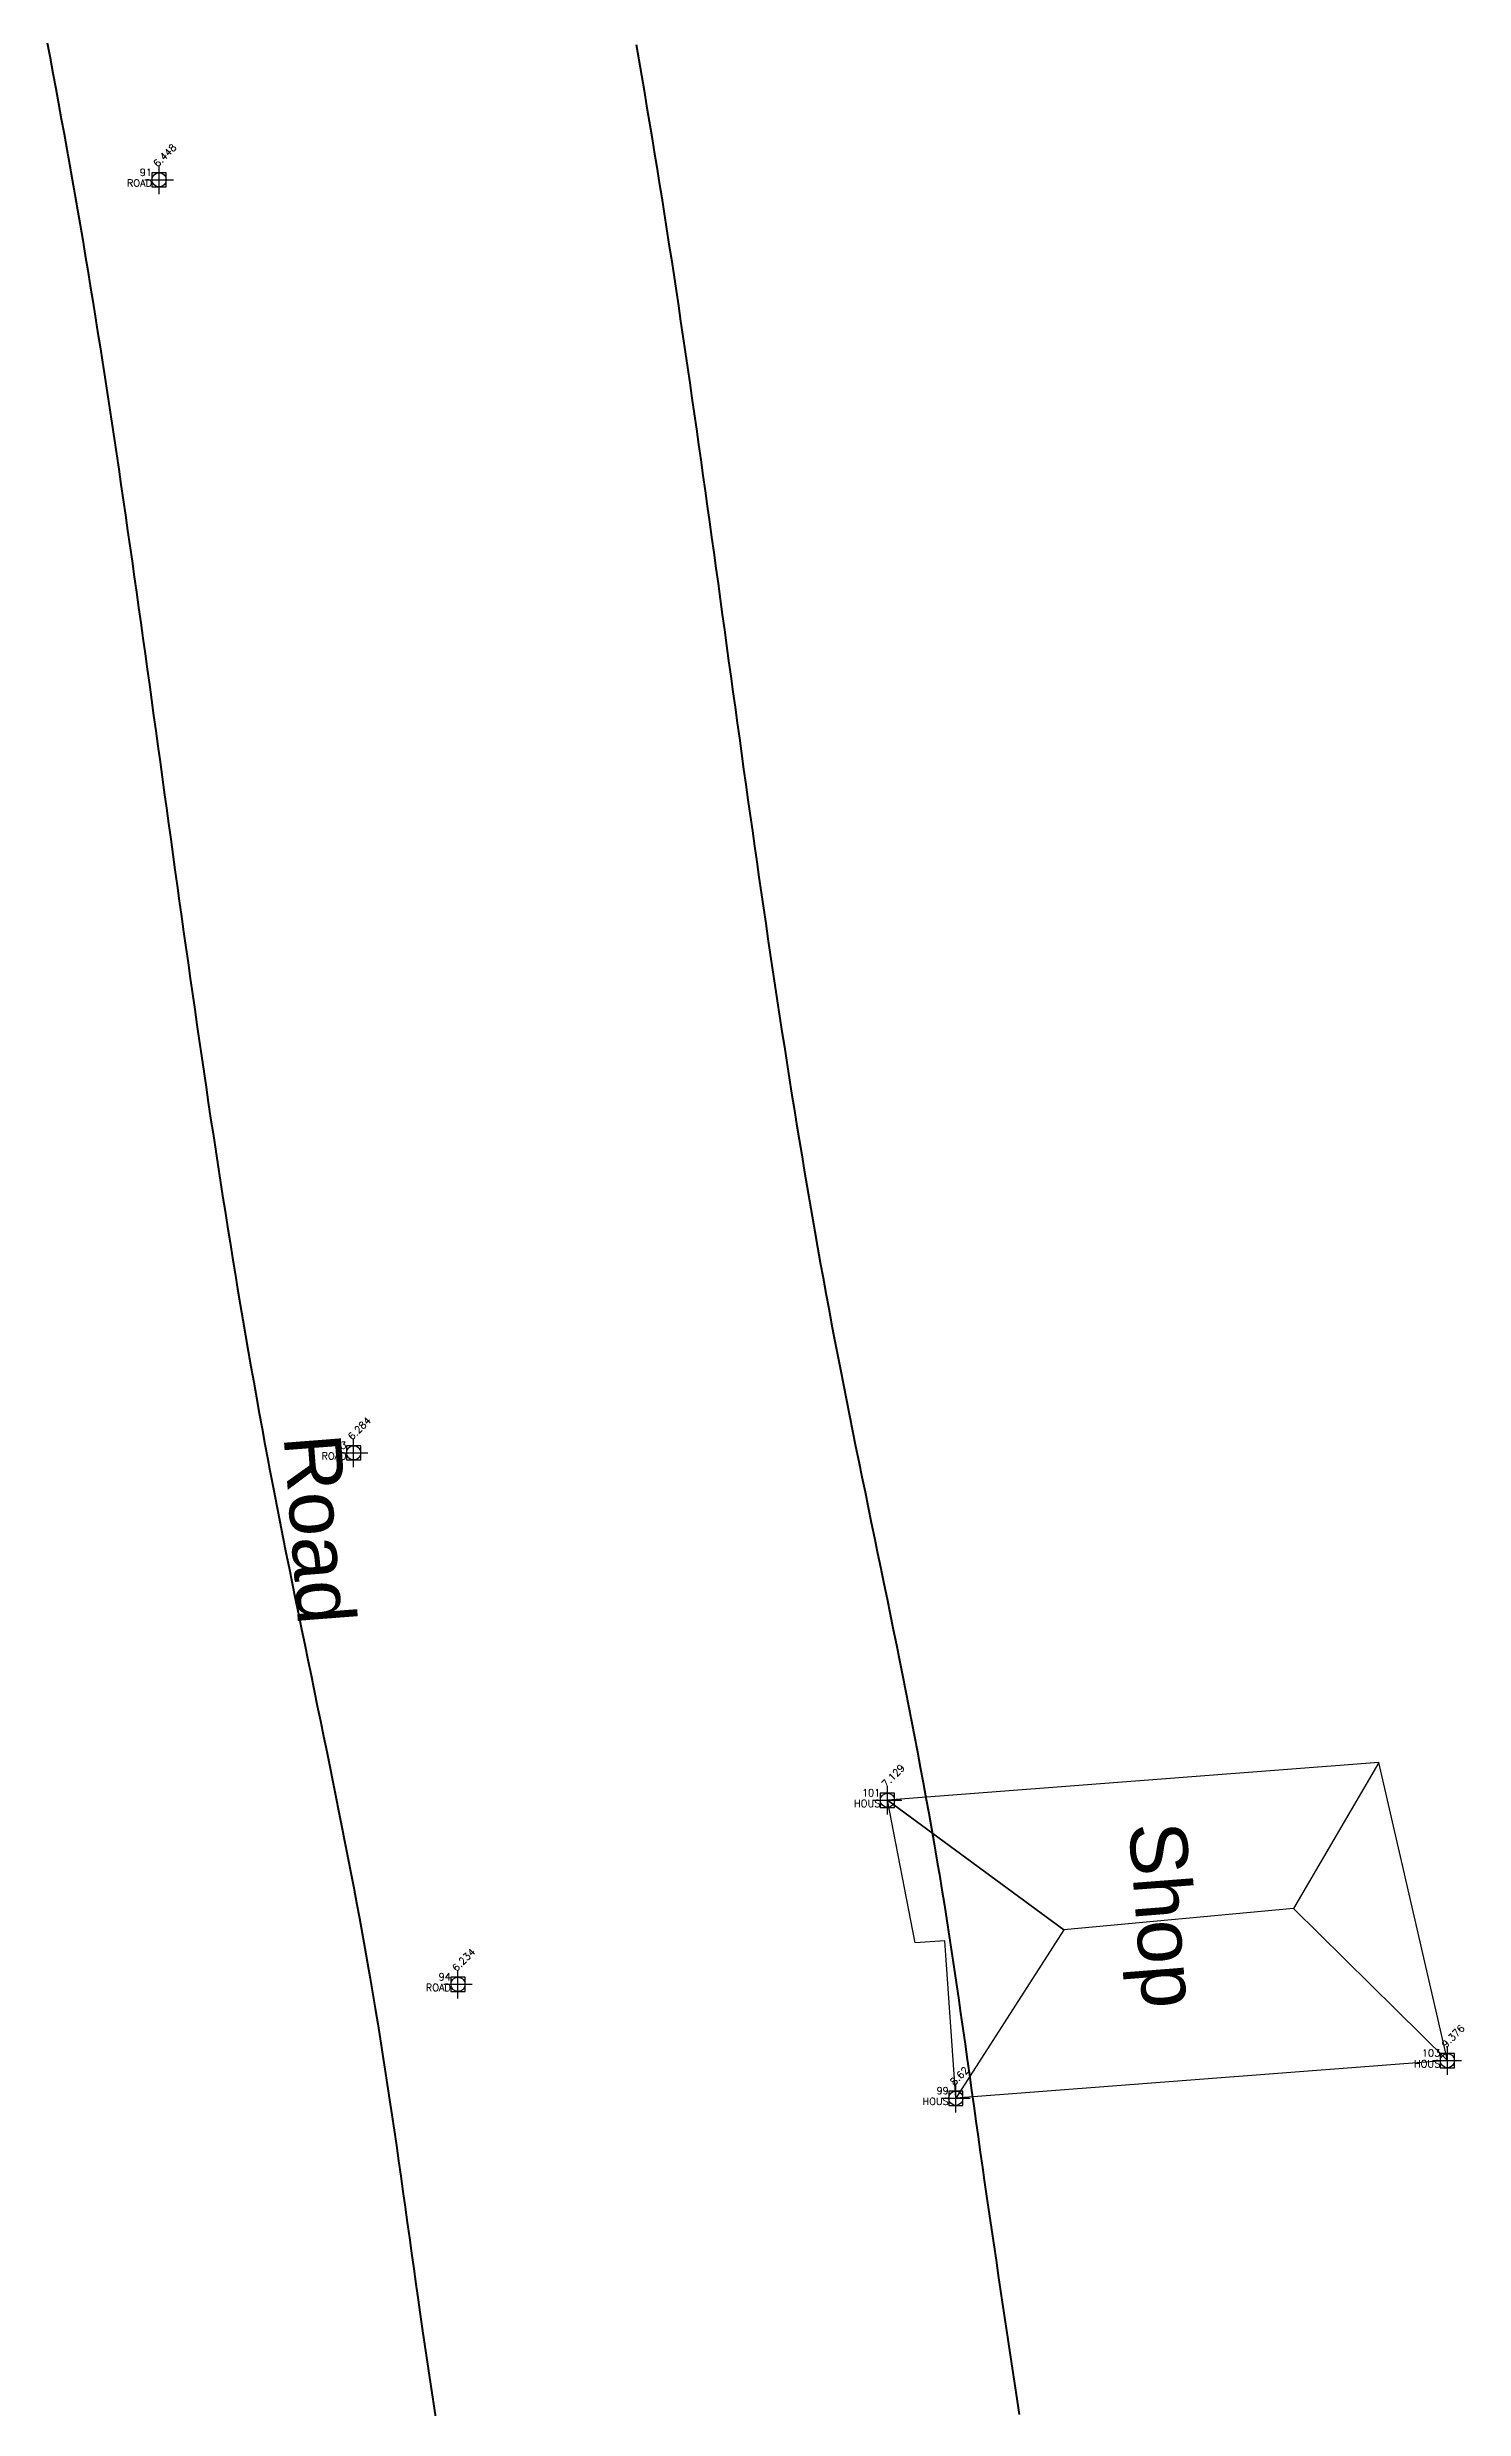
# Model space of a CAD drawing. Header units: millimetres. Extents: x 236733 to 237115, y 2579638 to 2580090.
# Drawn here: x 236939.3 to 236989, y 2579869.6 to 2579952.5 of the extents above; entities that cross this region are included whole.
import ezdxf
from ezdxf.enums import TextEntityAlignment as Align

# ---------------------------------------------------------------- set-up
doc = ezdxf.new("R2010")
doc.units = ezdxf.units.MM
doc.header["$MEASUREMENT"] = 0
doc.header["$PDMODE"] = 98
doc.header["$PDSIZE"] = 0.5
for name, color, linetype in [('Boundary', 6, 'Continuous'), ('Points', 7, 'Continuous'), ('Points-ELV', 6, 'Continuous'), ('Points-NUM', 4, 'Continuous'), ('Points-TXT', 3, 'Continuous'), ('Spot_Height', 7, 'Continuous')]:
    doc.layers.add(name, color=color, linetype=linetype)
doc.styles.add('romans', font='romans.shx')
doc.styles.get("Standard").update_dxf_attribs({"font": 'arial.ttf'})

# ---------------------------------------------------------------- blocks, each defined once
blk = doc.blocks.new('POINTS')
at = {"layer": 'Points'}
blk.add_line((0, 0), (0, 0), dxfattribs=at)
blk.add_point((0, 0), dxfattribs=at)
at = {"layer": 'Points-ELV', "style": 'romans'}
blk.add_attdef('ELEV', text='', height=1, rotation=45, dxfattribs=at).set_placement((0, 0), align=Align.BOTTOM_LEFT)
at = {"layer": 'Points-NUM', "style": 'romans'}
blk.add_attdef('PTNUM', text='', height=1, dxfattribs=at).set_placement((0, 0), align=Align.BOTTOM_RIGHT)
at = {"layer": 'Points-TXT', "style": 'romans'}
blk.add_attdef('DESC', text='', height=1, dxfattribs=at).set_placement((0, 0), align=Align.BOTTOM_RIGHT)

msp = doc.modelspace()

# ---------------------------------------------------------------- linework, layer by layer
at = {"layer": 'Boundary', "lineweight": 40}
for points in [[(236939.2934, 2579952.6079), (236939.3934, 2579952.074), (236939.4928, 2579951.5403), (236939.5915, 2579951.0084), (236939.6897, 2579950.4754), (236939.7873, 2579949.9427), (236939.8842, 2579949.4101), (236939.9802, 2579948.8778), (236940.0754, 2579948.3457), (236940.1697, 2579947.8137), (236940.2626, 2579947.2837), (236940.3552, 2579946.7499), (236940.4465, 2579946.2176), (236940.5368, 2579945.6849), (236940.6263, 2579945.1519), (236940.7149, 2579944.6185), (236940.8027, 2579944.0848), (236940.8897, 2579943.5507), (236940.9758, 2579943.0163), (236941.0612, 2579942.4816), (236941.1459, 2579941.9465), (236941.2298, 2579941.4111), (236941.3131, 2579940.8754), (236941.3957, 2579940.3394), (236941.4777, 2579939.8031), (236941.5591, 2579939.2664), (236941.6399, 2579938.7295), (236941.7201, 2579938.1923), (236941.8, 2579937.6534), (236941.8792, 2579937.1157), (236941.9579, 2579936.5778), (236942.0362, 2579936.0395), (236942.1141, 2579935.5011), (236942.1916, 2579934.9623), (236942.2687, 2579934.4233), (236942.3454, 2579933.8841), (236942.4219, 2579933.3446), (236942.498, 2579932.8049), (236942.5739, 2579932.265), (236942.6496, 2579931.7249), (236942.725, 2579931.1845), (236942.8003, 2579930.6439), (236942.8754, 2579930.1031), (236942.9504, 2579929.5622), (236943.0253, 2579929.021), (236943.1001, 2579928.4796), (236943.1749, 2579927.9381), (236943.2496, 2579927.3964), (236943.3244, 2579926.8545), (236943.3992, 2579926.3124), (236943.474, 2579925.7702), (236943.549, 2579925.2278), (236943.624, 2579924.6853), (236943.6992, 2579924.1426), (236943.7746, 2579923.5998), (236943.8501, 2579923.0569), (236943.9259, 2579922.5138), (236944.0019, 2579921.9706), (236944.0782, 2579921.4273), (236944.1548, 2579920.8839), (236944.2318, 2579920.3404), (236944.3091, 2579919.7968), (236944.3868, 2579919.2531), (236944.4649, 2579918.7093), (236944.5434, 2579918.1654), (236944.6224, 2579917.6214), (236944.7019, 2579917.0774), (236944.7819, 2579916.5333), (236944.8627, 2579915.9876), (236944.9439, 2579915.4433), (236945.0256, 2579914.899), (236945.108, 2579914.3546), (236945.1911, 2579913.8102), (236945.2748, 2579913.2658), (236945.3593, 2579912.7213), (236945.4445, 2579912.1768), (236945.5304, 2579911.6323), (236945.6172, 2579911.0877), (236945.7048, 2579910.5432), (236945.7932, 2579909.9987), (236945.8825, 2579909.4542), (236945.9727, 2579908.9097), (236946.0639, 2579908.3652), (236946.156, 2579907.8207), (236946.2491, 2579907.2763), (236946.3432, 2579906.7319), (236946.4384, 2579906.1875), (236946.5346, 2579905.6432), (236946.6319, 2579905.0989), (236946.7304, 2579904.5547), (236946.83, 2579904.0106), (236946.9308, 2579903.4665), (236947.0327, 2579902.9232), (236947.094, 2579902.5996), (236947.2403, 2579901.8362), (236947.3458, 2579901.293), (236947.4521, 2579900.7511), (236947.5592, 2579900.2099), (236947.667, 2579899.6693), (236947.7755, 2579899.1293), (236947.8845, 2579898.59), (236947.9937, 2579898.0526), (236948.1036, 2579897.5142), (236948.2138, 2579896.9763), (236948.3242, 2579896.439), (236948.4347, 2579895.9023), (236948.5452, 2579895.3661), (236948.6556, 2579894.8303), (236948.7658, 2579894.2951), (236948.8758, 2579893.7603), (236948.9854, 2579893.2259), (236949.0947, 2579892.692), (236949.2033, 2579892.1586), (236949.3111, 2579891.6271), (236949.4184, 2579891.0947), (236949.525, 2579890.5626), (236949.6307, 2579890.0309), (236949.7354, 2579889.4995), (236949.8391, 2579888.9685), (236949.9417, 2579888.4378), (236950.043, 2579887.9073), (236950.1431, 2579887.3772), (236950.2418, 2579886.8473), (236950.339, 2579886.3176), (236950.4346, 2579885.7882), (236950.5286, 2579885.259), (236950.6208, 2579884.7309), (236950.7408, 2579884.0267), (236950.7999, 2579883.673), (236950.887, 2579883.1424), (236950.9725, 2579882.6116), (236951.0565, 2579882.0799), (236951.1392, 2579881.5473), (236951.2208, 2579881.0138), (236951.3013, 2579880.4795), (236951.3808, 2579879.9442), (236951.4595, 2579879.4081), (236951.5375, 2579878.8713), (236951.6149, 2579878.3336), (236951.692, 2579877.7939), (236951.7684, 2579877.255), (236951.8447, 2579876.7154), (236951.9209, 2579876.1751), (236951.997, 2579875.6341), (236952.0733, 2579875.0924), (236952.1498, 2579874.5501), (236952.2267, 2579874.0071), (236952.304, 2579873.4636), (236952.367, 2579873.0236), (236952.4608, 2579872.3736), (236952.5398, 2579871.8308), (236952.6194, 2579871.2871), (236952.6994, 2579870.7437), (236952.7797, 2579870.2008), (236952.8603, 2579869.6582), (236952.9411, 2579869.116)], [(236959.9461, 2579952.5454), (236960.04, 2579952.01), (236960.1335, 2579951.4707), (236960.2257, 2579950.933), (236960.317, 2579950.3951), (236960.4073, 2579949.857), (236960.4968, 2579949.3187), (236960.5853, 2579948.7802), (236960.673, 2579948.2415), (236960.7599, 2579947.7026), (236960.846, 2579947.1635), (236960.9313, 2579946.6243), (236961.0159, 2579946.0849), (236961.0998, 2579945.5453), (236961.183, 2579945.0055), (236961.2655, 2579944.4656), (236961.3474, 2579943.9255), (236961.4287, 2579943.3853), (236961.5094, 2579942.845), (236961.5896, 2579942.3045), (236961.6692, 2579941.7639), (236961.7483, 2579941.2232), (236961.827, 2579940.6823), (236961.9052, 2579940.1414), (236961.983, 2579939.6003), (236962.0604, 2579939.0591), (236962.1375, 2579938.5179), (236962.2142, 2579937.9765), (236962.2906, 2579937.4351), (236962.3667, 2579936.8936), (236962.4426, 2579936.352), (236962.5182, 2579935.8104), (236962.5936, 2579935.2687), (236962.6689, 2579934.7269), (236962.744, 2579934.1851), (236962.819, 2579933.6432), (236962.8939, 2579933.1013), (236962.9687, 2579932.5594), (236963.0435, 2579932.0174), (236963.1182, 2579931.4754), (236963.193, 2579930.9334), (236963.2678, 2579930.3914), (236963.3427, 2579929.8494), (236963.4177, 2579929.3074), (236963.4928, 2579928.7654), (236963.5681, 2579928.2234), (236963.6435, 2579927.6814), (236963.7191, 2579927.1394), (236963.795, 2579926.5975), (236963.8711, 2579926.0556), (236963.9475, 2579925.5137), (236964.0242, 2579924.9719), (236964.1012, 2579924.4301), (236964.1786, 2579923.8884), (236964.2564, 2579923.3467), (236964.3346, 2579922.8051), (236964.4133, 2579922.2636), (236964.4924, 2579921.7222), (236964.572, 2579921.1808), (236964.6521, 2579920.6395), (236964.7328, 2579920.0984), (236964.8141, 2579919.5573), (236964.896, 2579919.0163), (236964.9785, 2579918.4754), (236965.0617, 2579917.9347), (236965.1455, 2579917.3941), (236965.2301, 2579916.8536), (236965.3154, 2579916.3132), (236965.4015, 2579915.7729), (236965.4883, 2579915.2329), (236965.576, 2579914.6929), (236965.6645, 2579914.1531), (236965.7539, 2579913.6135), (236965.8443, 2579913.0741), (236965.9355, 2579912.5348), (236966.0277, 2579911.9957), (236966.1209, 2579911.4567), (236966.215, 2579910.918), (236966.3103, 2579910.3794), (236966.4065, 2579909.8411), (236966.5039, 2579909.3029), (236966.6024, 2579908.765), (236966.702, 2579908.2273), (236966.8028, 2579907.6898), (236966.863, 2579907.372), (236967.008, 2579906.6155), (236967.1122, 2579906.0786), (236967.2175, 2579905.542), (236967.3237, 2579905.0055), (236967.4306, 2579904.4692), (236967.5384, 2579903.933), (236967.6467, 2579903.397), (236967.7556, 2579902.861), (236967.865, 2579902.3252), (236967.9748, 2579901.7894), (236968.0848, 2579901.2537), (236968.1951, 2579900.7181), (236968.3054, 2579900.1825), (236968.4158, 2579899.6468), (236968.5261, 2579899.1112), (236968.6363, 2579898.5756), (236968.7462, 2579898.04), (236968.8558, 2579897.5043), (236968.9649, 2579896.9685), (236969.0736, 2579896.4326), (236969.1816, 2579895.8967), (236969.289, 2579895.3606), (236969.3956, 2579894.8244), (236969.5013, 2579894.2881), (236969.6061, 2579893.7516), (236969.7098, 2579893.2149), (236969.8124, 2579892.678), (236969.9137, 2579892.1409), (236970.0138, 2579891.6036), (236970.1124, 2579891.0661), (236970.2096, 2579890.5283), (236970.3052, 2579889.9902), (236970.3991, 2579889.4518), (236970.521, 2579888.737), (236970.5816, 2579888.3741), (236970.6702, 2579887.8348), (236970.757, 2579887.2952), (236970.8424, 2579886.7554), (236970.9263, 2579886.2152), (236971.0089, 2579885.6749), (236971.0903, 2579885.1343), (236971.1706, 2579884.5935), (236971.25, 2579884.0526), (236971.3286, 2579883.5116), (236971.4065, 2579882.9704), (236971.4838, 2579882.4291), (236971.5607, 2579881.8877), (236971.6372, 2579881.3462), (236971.7135, 2579880.8047), (236971.7897, 2579880.2632), (236971.866, 2579879.7217), (236971.9424, 2579879.1802), (236972.019, 2579878.6387), (236972.0961, 2579878.0973), (236972.1585, 2579877.6615), (236972.2518, 2579877.0148), (236972.3305, 2579876.4736), (236972.4097, 2579875.9326), (236972.4894, 2579875.3916), (236972.5694, 2579874.8507), (236972.6497, 2579874.3099), (236972.7303, 2579873.7692), (236972.8111, 2579873.2286), (236972.892, 2579872.688), (236972.9731, 2579872.1474), (236973.0189, 2579871.842), (236973.1352, 2579871.0665), (236973.2162, 2579870.5261), (236973.297, 2579869.9856), (236973.3775, 2579869.445)]]:
    msp.add_lwpolyline(points, dxfattribs=at)
at = {"layer": 'Boundary'}
for points in [[(236986.001, 2579892.299), (236968.762, 2579890.979)], [(236988.4, 2579881.851), (236986.001, 2579892.299)], [(236971.161, 2579880.531), (236970.7727, 2579886.0539), (236969.7283, 2579885.9804), (236968.762, 2579890.979)], [(236988.4, 2579881.851), (236971.161, 2579880.531)]]:
    msp.add_lwpolyline(points, dxfattribs=at)
at = {"layer": 'Points-TXT'}
msp.add_lwpolyline([(236986.001, 2579892.299), (236983.0087, 2579887.184), (236988.4, 2579881.851), (236983.0087, 2579887.184), (236974.9492, 2579886.4415), (236968.762, 2579890.979), (236974.9492, 2579886.4415), (236971.161, 2579880.531)], dxfattribs=at)

# ---------------------------------------------------------------- block references
at = {"layer": 'Points', "linetype": 'Continuous'}
ref = msp.add_blockref('POINTS', (236943.218, 2579947.799, 6.448), dxfattribs=at)
ref.add_attrib('PTNUM', '91', dxfattribs={"layer": 'Points-NUM', "height": 0.25, "style": 'romans'}).set_placement((236942.968, 2579947.8615, 6.448), align=Align.BOTTOM_RIGHT)
ref.add_attrib('DESC', 'ROAD', dxfattribs={"layer": 'Points-TXT', "height": 0.25, "style": 'romans'}).set_placement((236942.968, 2579947.4865, 6.448), align=Align.BOTTOM_RIGHT)
ref.add_attrib('ELEV', '6.448', dxfattribs={"layer": 'Points-ELV', "height": 0.25, "rotation": 45, "style": 'romans'}).set_placement((236943.218, 2579948.174, 6.448), align=Align.BOTTOM_LEFT)
ref = msp.add_blockref('POINTS', (236950.041, 2579903.161, 6.284), dxfattribs=at)
ref.add_attrib('PTNUM', '93', dxfattribs={"layer": 'Points-NUM', "height": 0.25, "style": 'romans'}).set_placement((236949.791, 2579903.2235, 6.284), align=Align.BOTTOM_RIGHT)
ref.add_attrib('DESC', 'ROAD', dxfattribs={"layer": 'Points-TXT', "height": 0.25, "style": 'romans'}).set_placement((236949.791, 2579902.8485, 6.284), align=Align.BOTTOM_RIGHT)
ref.add_attrib('ELEV', '6.284', dxfattribs={"layer": 'Points-ELV', "height": 0.25, "rotation": 45, "style": 'romans'}).set_placement((236950.041, 2579903.536, 6.284), align=Align.BOTTOM_LEFT)
ref = msp.add_blockref('POINTS', (236968.762, 2579890.979, 7.129), dxfattribs=at)
ref.add_attrib('PTNUM', '101', dxfattribs={"layer": 'Points-NUM', "height": 0.25, "style": 'romans'}).set_placement((236968.512, 2579891.0415, 7.129), align=Align.BOTTOM_RIGHT)
ref.add_attrib('DESC', 'HOUS', dxfattribs={"layer": 'Points-TXT', "height": 0.25, "style": 'romans'}).set_placement((236968.512, 2579890.6665, 7.129), align=Align.BOTTOM_RIGHT)
ref.add_attrib('ELEV', '7.129', dxfattribs={"layer": 'Points-ELV', "height": 0.25, "rotation": 45, "style": 'romans'}).set_placement((236968.762, 2579891.354, 7.129), align=Align.BOTTOM_LEFT)
ref = msp.add_blockref('POINTS', (236953.699, 2579884.526, 6.234), dxfattribs=at)
ref.add_attrib('PTNUM', '94', dxfattribs={"layer": 'Points-NUM', "height": 0.25, "style": 'romans'}).set_placement((236953.449, 2579884.5885, 6.234), align=Align.BOTTOM_RIGHT)
ref.add_attrib('DESC', 'ROAD', dxfattribs={"layer": 'Points-TXT', "height": 0.25, "style": 'romans'}).set_placement((236953.449, 2579884.2135, 6.234), align=Align.BOTTOM_RIGHT)
ref.add_attrib('ELEV', '6.234', dxfattribs={"layer": 'Points-ELV', "height": 0.25, "rotation": 45, "style": 'romans'}).set_placement((236953.699, 2579884.901, 6.234), align=Align.BOTTOM_LEFT)
ref = msp.add_blockref('POINTS', (236988.4, 2579881.851, 9.376), dxfattribs=at)
ref.add_attrib('PTNUM', '103', dxfattribs={"layer": 'Points-NUM', "height": 0.25, "style": 'romans'}).set_placement((236988.15, 2579881.9135, 9.376), align=Align.BOTTOM_RIGHT)
ref.add_attrib('DESC', 'HOUS', dxfattribs={"layer": 'Points-TXT', "height": 0.25, "style": 'romans'}).set_placement((236988.15, 2579881.5385, 9.376), align=Align.BOTTOM_RIGHT)
ref.add_attrib('ELEV', '9.376', dxfattribs={"layer": 'Points-ELV', "height": 0.25, "rotation": 45, "style": 'romans'}).set_placement((236988.4, 2579882.226, 9.376), align=Align.BOTTOM_LEFT)
ref = msp.add_blockref('POINTS', (236971.161, 2579880.531, 8.62), dxfattribs=at)
ref.add_attrib('PTNUM', '99', dxfattribs={"layer": 'Points-NUM', "height": 0.25, "style": 'romans'}).set_placement((236970.911, 2579880.5935, 8.62), align=Align.BOTTOM_RIGHT)
ref.add_attrib('DESC', 'HOUS', dxfattribs={"layer": 'Points-TXT', "height": 0.25, "style": 'romans'}).set_placement((236970.911, 2579880.2185, 8.62), align=Align.BOTTOM_RIGHT)
ref.add_attrib('ELEV', '8.62', dxfattribs={"layer": 'Points-ELV', "height": 0.25, "rotation": 45, "style": 'romans'}).set_placement((236971.161, 2579880.906, 8.62), align=Align.BOTTOM_LEFT)

# ---------------------------------------------------------------- texts
at = {"layer": 'Spot_Height', "char_height": 2, "attachment_point": 1, "rotation": 274.428731}
for s, insert in [('Road', (236949.5755, 2579903.898)), ('Shop', (236979.2152, 2579890.2876))]:
    msp.add_mtext_dynamic_manual_height_columns(s, width=9.699371, gutter_width=1, heights=[0], dxfattribs=dict(at, insert=insert))

doc.saveas('drawing.dxf')
